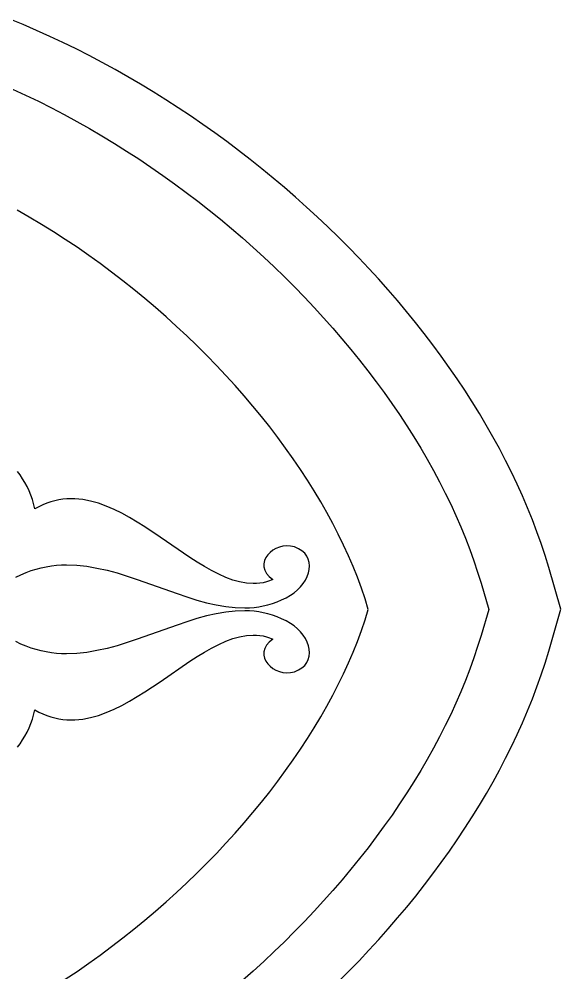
# Model space of a CAD drawing. Extents: x 1175 to 1336, y 620 to 642.
# Drawn here: x 1264.11 to 1269.39, y 627.3 to 636.6 of the extents above; entities that cross this region are included whole.
import ezdxf

# ---------------------------------------------------------------- set-up
doc = ezdxf.new("R2010")
doc.units = 0
doc.layers.add('LAYER_1', color=18, linetype='CONTINUOUS')

msp = doc.modelspace()

# ---------------------------------------------------------------- linework, layer by layer
at = {"layer": 'LAYER_1'}
for points in [[(1267.2224, 627.2137), (1267.3226, 627.314), (1267.4211, 627.4154), (1267.5177, 627.5179), (1267.6126, 627.6215), (1267.7056, 627.7261), (1267.7967, 627.8317), (1267.8859, 627.9382), (1267.9731, 628.0457), (1268.0583, 628.1539), (1268.1413, 628.263), (1268.2223, 628.3728), (1268.3011, 628.4834), (1268.3777, 628.5946), (1268.4521, 628.7065), (1268.5242, 628.819), (1268.5939, 628.9321), (1268.6613, 629.0457), (1268.7263, 629.1597), (1268.7887, 629.2742), (1268.8487, 629.3891), (1268.9062, 629.5044), (1268.961, 629.62), (1269.0132, 629.7358), (1269.0628, 629.8519), (1269.1096, 629.9682), (1269.1537, 630.0846), (1269.1949, 630.2011), (1269.2333, 630.3177), (1269.2688, 630.4343), (1269.3876, 630.8414), (1269.2688, 631.2484), (1269.2333, 631.3651), (1269.1948, 631.4817), (1269.1536, 631.5983), (1269.1095, 631.7148), (1269.0626, 631.8311), (1269.013, 631.9473), (1268.9608, 632.0632), (1268.9059, 632.1788), (1268.8484, 632.2941), (1268.7883, 632.4091), (1268.7258, 632.5236), (1268.6608, 632.6377), (1268.5933, 632.7514), (1268.5235, 632.8645), (1268.4514, 632.9771), (1268.3769, 633.089), (1268.3002, 633.2003), (1268.2214, 633.3109), (1268.1403, 633.4208), (1268.0571, 633.5299), (1267.9719, 633.6383), (1267.8846, 633.7457), (1267.7954, 633.8523), (1267.7042, 633.9579), (1267.6111, 634.0626), (1267.5161, 634.1662), (1267.4194, 634.2688), (1267.3208, 634.3702), (1267.2206, 634.4706), (1267.1186, 634.5697), (1267.015, 634.6676), (1266.9099, 634.7643), (1266.8031, 634.8597), (1266.6949, 634.9537), (1266.5852, 635.0463), (1266.474, 635.1374), (1266.3615, 635.2272), (1266.2476, 635.3154), (1266.1325, 635.402), (1266.0161, 635.487), (1265.8985, 635.5704), (1265.7797, 635.6522), (1265.6598, 635.7322), (1265.5389, 635.8104), (1265.4169, 635.8869), (1265.2939, 635.9614), (1265.17, 636.0342), (1265.0451, 636.1049), (1264.9194, 636.1738), (1264.7929, 636.2406), (1264.6656, 636.3053), (1264.5376, 636.368), (1264.4089, 636.4285), (1264.2796, 636.4868), (1264.1496, 636.543), (1264.0191, 636.5969)], [(1264.0461, 635.9149), (1264.1731, 635.8563), (1264.2993, 635.7954), (1264.4247, 635.7322), (1264.5493, 635.6669), (1264.673, 635.5995), (1264.7957, 635.53), (1264.9174, 635.4586), (1265.0382, 635.3851), (1265.1578, 635.3098), (1265.2763, 635.2325), (1265.3937, 635.1535), (1265.5098, 635.0728), (1265.6247, 634.9903), (1265.7383, 634.9061), (1265.8505, 634.8204), (1265.9614, 634.7331), (1266.0708, 634.6443), (1266.1787, 634.5541), (1266.2851, 634.4624), (1266.3899, 634.3694), (1266.4931, 634.2751), (1266.5946, 634.1796), (1266.6944, 634.0829), (1266.7925, 633.985), (1266.8887, 633.886), (1266.9831, 633.786), (1267.0756, 633.685), (1267.1662, 633.583), (1267.2548, 633.4802), (1267.3414, 633.3765), (1267.4259, 633.272), (1267.5082, 633.1668), (1267.5884, 633.061), (1267.6664, 632.9544), (1267.7421, 632.8473), (1267.8156, 632.7397), (1267.8866, 632.6316), (1267.9553, 632.523), (1268.0216, 632.4141), (1268.0853, 632.3048), (1268.1466, 632.1953), (1268.2052, 632.0855), (1268.2613, 631.9756), (1268.3147, 631.8655), (1268.3653, 631.7554), (1268.4132, 631.6452), (1268.4583, 631.5351), (1268.5006, 631.425), (1268.5399, 631.3151), (1268.5764, 631.2053), (1268.6098, 631.0958), (1268.6841, 630.8413), (1268.6098, 630.5869), (1268.5764, 630.4774), (1268.54, 630.3677), (1268.5006, 630.2578), (1268.4584, 630.1477), (1268.4133, 630.0376), (1268.3654, 629.9275), (1268.3148, 629.8174), (1268.2614, 629.7073), (1268.2054, 629.5974), (1268.1468, 629.4877), (1268.0856, 629.3782), (1268.0218, 629.2689), (1267.9556, 629.16), (1267.887, 629.0515), (1267.8159, 628.9434), (1267.7425, 628.8358), (1267.6668, 628.7287), (1267.5889, 628.6222), (1267.5087, 628.5163), (1267.4264, 628.4111), (1267.342, 628.3067), (1267.2554, 628.203), (1267.1669, 628.1002), (1267.0764, 627.9983), (1266.9839, 627.8973), (1266.8895, 627.7973), (1266.7933, 627.6983), (1266.6953, 627.6005), (1266.5956, 627.5037), (1266.4941, 627.4082), (1266.3909, 627.3139), (1266.2862, 627.221)], [(1264.56, 627.2345), (1264.6746, 627.3112), (1264.7881, 627.3898), (1264.9003, 627.4704), (1265.0111, 627.5528), (1265.1205, 627.637), (1265.2285, 627.7228), (1265.3349, 627.8103), (1265.4398, 627.8993), (1265.543, 627.9898), (1265.6444, 628.0817), (1265.7442, 628.1749), (1265.842, 628.2694), (1265.938, 628.3652), (1266.032, 628.462), (1266.124, 628.5599), (1266.214, 628.6588), (1266.3017, 628.7587), (1266.3873, 628.8593), (1266.4706, 628.9608), (1266.5516, 629.063), (1266.6301, 629.1658), (1266.7063, 629.2692), (1266.7799, 629.3731), (1266.8509, 629.4774), (1266.9193, 629.5821), (1266.985, 629.6871), (1267.0479, 629.7923), (1267.108, 629.8976), (1267.1652, 630.0031), (1267.2195, 630.1085), (1267.2707, 630.2139), (1267.3189, 630.3192), (1267.3639, 630.4243), (1267.4058, 630.5291), (1267.4444, 630.6336), (1267.4796, 630.7377), (1267.5115, 630.8413), (1267.4796, 630.9449), (1267.4444, 631.049), (1267.4058, 631.1534), (1267.3639, 631.2583), (1267.3189, 631.3633), (1267.2707, 631.4686), (1267.2195, 631.574), (1267.1652, 631.6794), (1267.108, 631.7849), (1267.0479, 631.8902), (1266.985, 631.9954), (1266.9193, 632.1004), (1266.8509, 632.2051), (1266.7799, 632.3094), (1266.7063, 632.4133), (1266.6301, 632.5167), (1266.5516, 632.6195), (1266.4706, 632.7216), (1266.3873, 632.8231), (1266.3017, 632.9238), (1266.214, 633.0236), (1266.124, 633.1225), (1266.032, 633.2204), (1265.938, 633.3172), (1265.842, 633.4129), (1265.7442, 633.5075), (1265.6444, 633.6007), (1265.543, 633.6926), (1265.4398, 633.7831), (1265.3349, 633.8721), (1265.2285, 633.9596), (1265.1205, 634.0454), (1265.0111, 634.1296), (1264.9003, 634.212), (1264.7881, 634.2925), (1264.6746, 634.3712), (1264.56, 634.4479), (1264.4442, 634.5226), (1264.3273, 634.5951), (1264.2093, 634.6655), (1264.0904, 634.7337)], [(1264.0794, 631.1552), (1264.1285, 631.1793), (1264.1776, 631.2004), (1264.2269, 631.2187), (1264.2761, 631.2341), (1264.3254, 631.2469), (1264.3747, 631.2572), (1264.4241, 631.265), (1264.4734, 631.2705), (1264.5228, 631.2738), (1264.5722, 631.275), (1264.671, 631.2715), (1264.7697, 631.261), (1264.8684, 631.2442), (1264.9669, 631.2222), (1265.0653, 631.1958), (1265.1635, 631.1658), (1265.2614, 631.1332), (1265.6494, 630.9942), (1265.7453, 630.9618), (1265.8406, 630.9321), (1265.9354, 630.9059), (1266.0295, 630.8842), (1266.1229, 630.8679), (1266.2157, 630.8579), (1266.3076, 630.855), (1266.3533, 630.8565), (1266.3987, 630.8601), (1266.444, 630.866), (1266.489, 630.8742), (1266.5338, 630.8849), (1266.5783, 630.8981), (1266.6226, 630.914), (1266.6667, 630.9326), (1266.7105, 630.9542), (1266.7541, 630.9788), (1266.7902, 631.0032), (1266.8229, 631.0306), (1266.8522, 631.0606), (1266.8775, 631.0926), (1266.8988, 631.1261), (1266.9158, 631.1607), (1266.9282, 631.1958), (1266.9358, 631.2308), (1266.9383, 631.2654), (1266.9354, 631.2989), (1266.9269, 631.3308), (1266.9126, 631.3607), (1266.8921, 631.388), (1266.8653, 631.4122), (1266.8319, 631.4327), (1266.7916, 631.4492), (1266.7544, 631.4578), (1266.7171, 631.4602), (1266.6805, 631.4568), (1266.6452, 631.4482), (1266.612, 631.4349), (1266.5815, 631.4175), (1266.5544, 631.3964), (1266.5315, 631.3723), (1266.5134, 631.3456), (1266.5009, 631.3168), (1266.4946, 631.2866), (1266.4953, 631.2553), (1266.5037, 631.2237), (1266.5205, 631.1921), (1266.5463, 631.1612), (1266.5819, 631.1314), (1266.5505, 631.1189), (1266.5188, 631.1089), (1266.4869, 631.1013), (1266.4549, 631.096), (1266.4226, 631.093), (1266.3901, 631.0921), (1266.3245, 631.0964), (1266.2581, 631.1084), (1266.191, 631.1272), (1266.1231, 631.1523), (1266.0545, 631.1829), (1265.9853, 631.2184), (1265.9154, 631.2581), (1265.8449, 631.3014), (1265.7737, 631.3475), (1265.4837, 631.5466), (1265.3358, 631.6456), (1265.2612, 631.6926), (1265.1862, 631.737), (1265.1108, 631.7781), (1265.0351, 631.8153), (1264.9591, 631.8479), (1264.8827, 631.8752), (1264.8061, 631.8965), (1264.7293, 631.9111), (1264.6523, 631.9185), (1264.6137, 631.9192), (1264.5751, 631.9178), (1264.5364, 631.9142), (1264.4977, 631.9084), (1264.4589, 631.9002), (1264.4201, 631.8896), (1264.3813, 631.8765), (1264.3425, 631.8608), (1264.3037, 631.8424), (1264.2648, 631.8213), (1264.2393, 631.9112), (1264.2238, 631.9547), (1264.2066, 631.997), (1264.1877, 632.0379), (1264.167, 632.0774), (1264.1447, 632.1152), (1264.1208, 632.1513), (1264.0952, 632.1854)], [(1264.0952, 629.4971), (1264.1208, 629.5312), (1264.1447, 629.5672), (1264.167, 629.605), (1264.1877, 629.6445), (1264.2066, 629.6854), (1264.2238, 629.7277), (1264.2393, 629.7712), (1264.2648, 629.8611), (1264.3037, 629.84), (1264.3425, 629.8216), (1264.3813, 629.8059), (1264.4201, 629.7928), (1264.4589, 629.7822), (1264.4977, 629.7741), (1264.5364, 629.7683), (1264.5751, 629.7647), (1264.6137, 629.7633), (1264.6523, 629.764), (1264.7293, 629.7713), (1264.8061, 629.786), (1264.8827, 629.8073), (1264.9591, 629.8346), (1265.0351, 629.8672), (1265.1108, 629.9044), (1265.1862, 629.9455), (1265.2612, 629.9899), (1265.3358, 630.0369), (1265.4837, 630.1359), (1265.7737, 630.3351), (1265.8449, 630.3812), (1265.9154, 630.4244), (1265.9853, 630.4641), (1266.0545, 630.4996), (1266.1231, 630.5303), (1266.191, 630.5554), (1266.2581, 630.5742), (1266.3245, 630.5861), (1266.3901, 630.5905), (1266.4226, 630.5896), (1266.4549, 630.5866), (1266.4869, 630.5813), (1266.5188, 630.5737), (1266.5505, 630.5637), (1266.5819, 630.5512), (1266.5463, 630.5214), (1266.5205, 630.4905), (1266.5037, 630.4589), (1266.4953, 630.4272), (1266.4946, 630.396), (1266.5009, 630.3658), (1266.5134, 630.337), (1266.5315, 630.3103), (1266.5544, 630.2861), (1266.5815, 630.2651), (1266.612, 630.2476), (1266.6452, 630.2344), (1266.6805, 630.2258), (1266.7171, 630.2224), (1266.7544, 630.2248), (1266.7916, 630.2334), (1266.8319, 630.2498), (1266.8653, 630.2704), (1266.8921, 630.2946), (1266.9126, 630.3219), (1266.9269, 630.3517), (1266.9354, 630.3837), (1266.9383, 630.4171), (1266.9358, 630.4517), (1266.9282, 630.4867), (1266.9158, 630.5218), (1266.8988, 630.5564), (1266.8775, 630.5899), (1266.8522, 630.6219), (1266.8229, 630.6519), (1266.7902, 630.6793), (1266.7541, 630.7037), (1266.7105, 630.7283), (1266.6667, 630.7499), (1266.6226, 630.7685), (1266.5783, 630.7844), (1266.5338, 630.7977), (1266.489, 630.8083), (1266.444, 630.8165), (1266.3987, 630.8224), (1266.3533, 630.826), (1266.3076, 630.8275), (1266.2157, 630.8246), (1266.1229, 630.8146), (1266.0295, 630.7983), (1265.9354, 630.7766), (1265.8406, 630.7505), (1265.7453, 630.7208), (1265.6494, 630.6884), (1265.2614, 630.5494), (1265.1635, 630.5168), (1265.0653, 630.4868), (1264.9669, 630.4604), (1264.8684, 630.4383), (1264.7697, 630.4216), (1264.671, 630.411), (1264.5722, 630.4075), (1264.5228, 630.4087), (1264.4734, 630.412), (1264.4241, 630.4175), (1264.3747, 630.4253), (1264.3254, 630.4356), (1264.2761, 630.4484), (1264.2269, 630.4639), (1264.1776, 630.4821), (1264.1285, 630.5032), (1264.0794, 630.5273)]]:
    msp.add_lwpolyline(points, dxfattribs=at)

doc.saveas('drawing.dxf')
